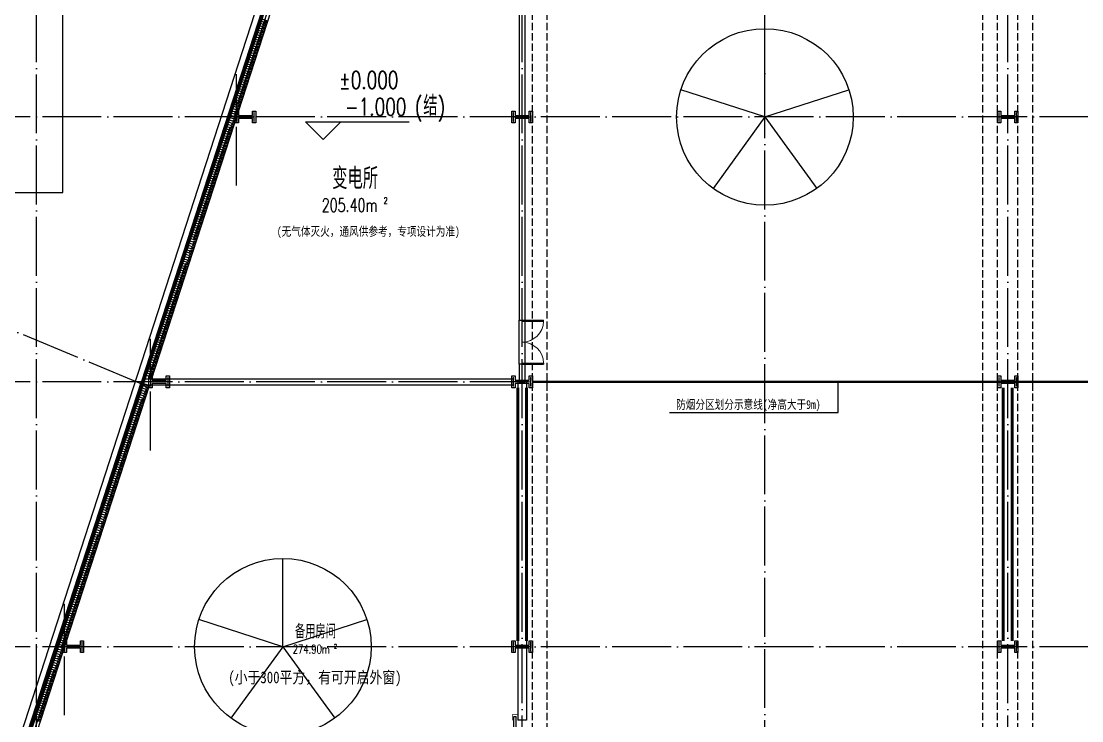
# Model space of a CAD drawing. Extents: x -555607 to 460190, y 498714 to 1664455.
# Drawn here: x -243976 to -207936, y 793303 to 817074 of the extents above; entities that cross this region are included whole.
import ezdxf

# ---------------------------------------------------------------- set-up
doc = ezdxf.new("R2010")
doc.units = 0
doc.header["$LTSCALE"] = 1000
doc.header["$MEASUREMENT"] = 0
for name, pattern in [('10平面$0$DASH', [0.35, 0.25, -0.1]), ('CENTER', [2, 1.25, -0.25, 0.25, -0.25]), ('DASH', [0.35, 0.25, -0.1]), ('DOTE', [2.42, 2, -0.2, 0.02, -0.2])]:
    doc.linetypes.add(name, pattern=pattern)
doc.layers.get('Defpoints').update_dxf_attribs({"color": 210})
for name, color, linetype in [('10平面$0$WINDOW', 8, 'Continuous'), ('99平面图例外参$0$A-HATCH-2', 251, 'Continuous'), ('A-AXIS-DOTE', 14, 'DOTE'), ('A-HATCH-2', 251, 'Continuous'), ('A-LIN-V', 9, 'Continuous'), ('A-SFCE', 30, 'Continuous'), ('A-防火门窗', 8, 'Continuous'), ('AS-WALL', 40, 'Continuous'), ('建-墙-幕', 8, 'Continuous'), ('建-房间', 7, 'Continuous'), ('建-标高', 3, 'Continuous'), ('暖通', 7, 'Continuous')]:
    doc.layers.add(name, color=color, linetype=linetype)
doc.layers.add('S-col', color=2, linetype='Continuous', lineweight=0)
doc.layers.add('柱间支撑', color=6, linetype='CENTER', lineweight=0)
doc.styles.add('-黑体', font='simhei.ttf', dxfattribs={"width": 0.8})
doc.styles.add('A-AREA', font='SIMPLEX', dxfattribs={"bigfont": 'GBCBIG'})
doc.styles.add('A-STANDARD', font='SIMPLEX', dxfattribs={"bigfont": 'GBCBIG'})
doc.styles.get("Standard").update_dxf_attribs({"font": 'gbenor.shx', "bigfont": 'gbcbig.shx'})
doc.linetypes.add('字母', pattern='A,12.7,-5.08,["挡烟垂壁",Standard,S=2.54,R=0,X=-2.54,Y=-1.27],-5.08', length=22.86)

# ---------------------------------------------------------------- blocks, each defined once
blk = doc.blocks.new('w4324324')
at = {"layer": 'A-HATCH-2', "color": 250}
for q in [(-1694760, 686605), (-1697614, 684532), (-1691907, 684532), (-1696524, 681178), (-1692997, 681178)]:
    blk.add_line((-1694760, 683605), q, dxfattribs=at)
blk.add_circle((-1694760, 683605), 3000, dxfattribs=at)
blk = doc.blocks.new('w423432')
at = {"layer": 'A-LIN-V'}
for p in [(-49500, -9000), (-65880, -27000)]:
    blk.add_blockref('w4324324', p, dxfattribs=at)
blk = doc.blocks.new('23124232432')
at = {"layer": '柱间支撑', "color": 250, "const_width": 100}
for points in [[(-227104, 804620), (-227104, 796020)], [(-226804, 804620), (-226804, 796020)], [(-210604, 804620), (-210604, 796020)], [(-210304, 804620), (-210304, 796020)]]:
    blk.add_lwpolyline(points, dxfattribs=at)
blk = doc.blocks.new('_FZH')
at = {"layer": 'A-HATCH-2', "color": 8}
blk.add_lwpolyline([(-0.437, -0.25), (-0.437, 0.25), (-0.297, 0.25), (-0.297, 0.067), (0.298, 0.067), (0.298, 0.25), (0.438, 0.25), (0.438, -0.25), (0.298, -0.25), (0.298, -0.068), (-0.297, -0.068), (-0.297, -0.25)], close=True, dxfattribs=at)
at = {"layer": 'S-col', "color": 8}
blk.add_lwpolyline([(-0.375, -0.188), (-0.375, 0.187), (-0.36, 0.187), (-0.36, 0.005), (0.36, 0.005), (0.36, 0.187), (0.375, 0.187), (0.375, -0.188), (0.36, -0.188), (0.36, -0.005), (-0.36, -0.005), (-0.36, -0.188)], close=True, dxfattribs=at)
blk = doc.blocks.new('10平面$0$$DorLib2D$00000002')
for p, q in [((-0.5, 0), (-0.5, 0.4875)), ((-0.475, 0.4875), (-0.5, 0.4875)), ((-0.475, 0), (-0.475, 0.4875)), ((0.475, 0), (0.475, 0.4875)), ((0.475, 0.4875), (0.5, 0.4875)), ((0.5, 0), (0.5, 0.4875)), ((-0.5, 0), (-0.475, 0)), ((0.5, 0), (0.475, 0))]:
    blk.add_line(p, q)
at = {"lineweight": 13}
for centre, start, end in [((-0.4875, 0), 0, 88.53072), ((0.4875, 0), 91.46928, 180)]:
    blk.add_arc(centre, 0.4875, start, end, dxfattribs=at)
blk = doc.blocks.new('10平面$0$$DorLib2D$00000126')
at = {"color": 0, "linetype": 'Continuous'}
for p, q in [((-0.532, 0.5), (-0.532, 0.9)), ((0.532, 0.9), (0.532, 0.5))]:
    blk.add_line(p, q, dxfattribs=at)
at = {"color": 0, "linetype": '10平面$0$DASH'}
for p, q in [((-0.532, 0.9), (0.532, 0.9)), ((-0.532, 0.5), (0.532, 0.5))]:
    blk.add_line(p, q, dxfattribs=at)
blk = doc.blocks.new('3333')
at = {"layer": 'A-SFCE', "color": 250, "const_width": 20}
blk.add_lwpolyline([(-227064, 766320), (-227064, 766510), (-227244, 766510), (-227244, 766320)], dxfattribs=at)
blk = doc.blocks.new('99平面图例外参$0$$LinePat$填挖边坡')
at = {"color": 0}
for p, q in [((0, 0), (0, -1500)), ((300, 0), (300, -600))]:
    blk.add_line(p, q, dxfattribs=at)
at = {"layer": 'Defpoints', "color": 0}
blk.add_point((600, 0), dxfattribs=at)

msp = doc.modelspace()

# ---------------------------------------------------------------- linework, layer by layer
at = {"layer": 'A-AXIS-DOTE', "color": 250}
for p, q in [((-243454.2, 735826), (-243454.2, 841482.3)), ((-226954.2, 735826.1), (-226954.2, 841482.3)), ((-218704.2, 735660), (-218704.2, 841482.3)), ((-210454.2, 735826.1), (-210454.2, 841482.3)), ((-236654.2, 811490), (-236654.2, 815280)), ((-144454.2, 813820), (-262046.4, 813820)), ((-239820, 804720), (-255531.6, 811250)), ((-239584.2, 802490), (-239584.2, 806280)), ((-144454.2, 804820), (-262046.4, 804820)), ((-242504.2, 793490), (-242504.2, 797280)), ((-144454.2, 795820), (-262046.4, 795820))]:
    msp.add_line(p, q, dxfattribs=at)
at = {"layer": 'A-AXIS-DOTE', "color": 250, "ltscale": 2}
msp.add_lwpolyline([(-256041.7, 754402.6), (-229555.2, 836034.7)], dxfattribs=at)
at = {"layer": 'A-HATCH-2', "color": 250, "linetype": 'DASH'}
for p, q in [((-226604.2, 741520), (-226604.2, 832220)), ((-226104.2, 741520), (-226104.2, 832220)), ((-211304.2, 741520), (-211304.2, 832220)), ((-210804.2, 741520), (-210804.2, 832220)), ((-210104.2, 741520), (-210104.2, 832220)), ((-209604.2, 741520), (-209604.2, 832220))]:
    msp.add_line(p, q, dxfattribs=at)
at = {"layer": 'A-LIN-V', "color": 250}
for p, q in [((-239553.6, 804895.3), (-234537.2, 820355.9)), ((-245304.8, 787170), (-239618.5, 804695.3))]:
    msp.add_line(p, q, dxfattribs=at)
msp.add_lwpolyline([(-254554.2, 757820), (-254554.2, 760283.3), (-235630.1, 818607.8), (-235344.7, 818515.3)], dxfattribs=at)
at = {"layer": 'A-SFCE', "color": 8}
msp.add_lwpolyline([(-242765.8, 811250), (-242565.8, 811250), (-242565.8, 838750), (-246609.7, 838750), (-255497.2, 811358.5), (-255531.6, 811250)], close=True, dxfattribs=at)
at = {"layer": 'A-防火门窗', "color": 8}
for p, q in [((-227054.2, 805420), (-227054.2, 806920)), ((-226854.2, 805420), (-226854.2, 806920))]:
    msp.add_line(p, q, dxfattribs=at)
at = {"layer": 'AS-WALL'}
for p, q in [((-227054.2, 827520), (-227054.2, 806920)), ((-226854.2, 806920), (-226854.2, 827620)), ((-227054.2, 806920), (-226854.2, 806920)), ((-226854.2, 805420), (-227054.2, 805420)), ((-227054.2, 805420), (-227054.2, 804820)), ((-226854.2, 804820), (-226854.2, 805420)), ((-239755.9, 804920), (-227254.2, 804920)), ((-227254.2, 804920), (-227254.2, 804720)), ((-227104.2, 804816), (-227104.2, 793320)), ((-226804.2, 804816), (-227104.2, 804816)), ((-227054.2, 804820), (-226854.2, 804820)), ((-226804.2, 804816), (-226804.2, 793320)), ((-239820.7, 804720), (-227254.2, 804720)), ((-226804.2, 793320), (-227104.2, 793320))]:
    msp.add_line(p, q, dxfattribs=at)
at = {"layer": '建-墙-幕'}
for p, q in [((-234822.6, 820448.5), (-239888.4, 804835.4)), ((-239856.7, 804825.1), (-234790.9, 820438.2)), ((-239825, 804814.9), (-234759.2, 820427.9)), ((-239793.3, 804804.6), (-234727.5, 820417.6)), ((-245728.7, 786835.4), (-239888.4, 804835.4)), ((-245697, 786825.1), (-239856.7, 804825.1)), ((-245665.3, 786814.9), (-239825, 804814.9)), ((-245633.6, 786804.6), (-239793.3, 804804.6))]:
    msp.add_line(p, q, dxfattribs=at)
at = {"layer": '建-标高', "color": 8}
for p, q in [((-233713.7, 813057.5), (-234313.7, 813657.5)), ((-234313.7, 813657.5), (-230793.7, 813657.5)), ((-233713.7, 813057.5), (-233113.7, 813657.5))]:
    msp.add_line(p, q, dxfattribs=at)
at = {"layer": '暖通', "color": 7}
for p, q in [((-216214.2, 803780), (-216214.2, 804820)), ((-221944.2, 803780), (-216214.2, 803780))]:
    msp.add_line(p, q, dxfattribs=at)
at = {"layer": '暖通', "color": 2, "linetype": '字母', "ltscale": 0.05, "const_width": 80}
msp.add_lwpolyline([(-226604.2, 804820), (-177804.2, 804820)], dxfattribs=at)

# ---------------------------------------------------------------- block references
at = {"color": 250, "xscale": 800.0000000000005, "yscale": 800.0000000000005, "zscale": 800.0000000000005}
for p in [(-236354.2, 813820), (-226954.2, 813820), (-210454.2, 813820), (-239284.2, 804820), (-226954.2, 804820), (-210454.2, 804820), (-242204.2, 795820), (-226954.2, 795820), (-210454.2, 795820)]:
    msp.add_blockref('_FZH', p, dxfattribs=at)
at = {"layer": '10平面$0$WINDOW', "xscale": 4000, "yscale": 200, "zscale": 200, "rotation": 90.00000000093678}
msp.add_blockref('10平面$0$$DorLib2D$00000126', (-227054.2, 791320), dxfattribs=at)
at = {"layer": '99平面图例外参$0$A-HATCH-2', "color": 250, "yscale": 0.1333333333333333, "zscale": 0.1333333333333333, "rotation": 252.0237134181384}
for p, xscale in [((-235624.5, 817004.8), 0.133448676674338), ((-235599.8, 817081), 0.133448676674338), ((-235748.1, 816624), 0.133448676674338), ((-235723.4, 816700.2), 0.133448676674338), ((-235698.7, 816776.4), 0.133448676674338), ((-235673.9, 816852.5), 0.133448676674338), ((-235649.2, 816928.7), 0.133448676674338), ((-235871.6, 816243.2), 0.133448676674338), ((-235846.9, 816319.4), 0.133448676674338), ((-235822.2, 816395.6), 0.133448676674338), ((-235797.5, 816471.7), 0.133448676674338), ((-235772.8, 816547.9), 0.133448676674338), ((-235970.5, 815938.6), 0.133448676674338), ((-235945.8, 816014.8), 0.133448676674338), ((-235921.1, 816090.9), 0.133448676674338), ((-235896.3, 816167.1), 0.133448676674338), ((-236094, 815557.8), 0.133448676674338), ((-236069.3, 815634), 0.133448676674338), ((-236044.6, 815710.1), 0.133448676674338), ((-236019.9, 815786.3), 0.133448676674338), ((-235995.2, 815862.4), 0.133448676674338), ((-236217.6, 815177), 0.133448676674338), ((-236192.9, 815253.1), 0.133448676674338), ((-236168.2, 815329.3), 0.133448676674338), ((-236143.5, 815405.5), 0.133448676674338), ((-236118.7, 815481.6), 0.133448676674338), ((-236341.1, 814796.2), 0.133448676674338), ((-236316.4, 814872.3), 0.133448676674338), ((-236291.7, 814948.5), 0.133448676674338), ((-236267, 815024.7), 0.133448676674338), ((-236242.3, 815100.8), 0.133448676674338), ((-236440, 814491.5), 0.133448676674338), ((-236415.3, 814567.7), 0.133448676674338), ((-236390.6, 814643.9), 0.133448676674338), ((-236365.9, 814720), 0.133448676674338), ((-236563.5, 814110.7), 0.133448676674338), ((-236538.8, 814186.9), 0.133448676674338), ((-236514.1, 814263.1), 0.133448676674338), ((-236489.4, 814339.2), 0.133448676674338), ((-236464.7, 814415.4), 0.133448676674338), ((-236687.1, 813729.9), 0.133448676674338), ((-236662.4, 813806.1), 0.133448676674338), ((-236637.7, 813882.3), 0.133448676674338), ((-236613, 813958.4), 0.133448676674338), ((-236588.3, 814034.6), 0.133448676674338), ((-236785.9, 813425.3), 0.133448676674338), ((-236761.2, 813501.5), 0.133448676674338), ((-236736.5, 813577.6), 0.133448676674338), ((-236711.8, 813653.8), 0.133448676674338), ((-236909.5, 813044.5), 0.133448676674338), ((-236884.8, 813120.7), 0.133448676674338), ((-236860.1, 813196.8), 0.133448676674338), ((-236835.4, 813273), 0.133448676674338), ((-236810.7, 813349.1), 0.133448676674338), ((-237033.1, 812663.7), 0.133448676674338), ((-237008.3, 812739.8), 0.133448676674338), ((-236983.6, 812816), 0.133448676674338), ((-236958.9, 812892.2), 0.133448676674338), ((-236934.2, 812968.3), 0.133448676674338), ((-237156.6, 812282.9), 0.133448676674338), ((-237131.9, 812359), 0.133448676674338), ((-237107.2, 812435.2), 0.133448676674338), ((-237082.5, 812511.4), 0.133448676674338), ((-237057.8, 812587.5), 0.133448676674338), ((-237255.5, 811978.2), 0.133448676674338), ((-237230.7, 812054.4), 0.133448676674338), ((-237206, 812130.6), 0.133448676674338), ((-237181.3, 812206.7), 0.133448676674338), ((-237379, 811597.4), 0.133448676674338), ((-237354.3, 811673.6), 0.133448676674338), ((-237329.6, 811749.8), 0.133448676674338), ((-237304.9, 811825.9), 0.133448676674338), ((-237280.2, 811902.1), 0.133448676674338), ((-237502.6, 811216.6), 0.133448676674338), ((-237477.9, 811292.8), 0.133448676674338), ((-237453.1, 811369), 0.133448676674338), ((-237428.4, 811445.1), 0.133448676674338), ((-237403.7, 811521.3), 0.133448676674338), ((-237626.1, 810835.8), 0.133448676674338), ((-237601.4, 810912), 0.133448676674338), ((-237576.7, 810988.2), 0.133448676674338), ((-237552, 811064.3), 0.133448676674338), ((-237527.3, 811140.5), 0.133448676674338), ((-237725, 810531.2), 0.133448676674338), ((-237700.3, 810607.4), 0.133448676674338), ((-237675.6, 810683.5), 0.133448676674338), ((-237650.8, 810759.7), 0.133448676674338), ((-237848.5, 810150.4), 0.133448676674338), ((-237823.8, 810226.6), 0.133448676674338), ((-237799.1, 810302.7), 0.133448676674338), ((-237774.4, 810378.9), 0.133448676674338), ((-237749.7, 810455), 0.133448676674338), ((-237972.1, 809769.6), 0.133448676674338), ((-237947.4, 809845.7), 0.133448676674338), ((-237922.7, 809921.9), 0.133448676674338), ((-237898, 809998.1), 0.133448676674338), ((-237873.2, 810074.2), 0.133448676674338), ((-238095.6, 809388.8), 0.133448676674338), ((-238070.9, 809464.9), 0.133448676674338), ((-238046.2, 809541.1), 0.133448676674338), ((-238021.5, 809617.3), 0.133448676674338), ((-237996.8, 809693.4), 0.133448676674338), ((-238194.5, 809084.1), 0.133448676674338), ((-238169.8, 809160.3), 0.133448676674338), ((-238145.1, 809236.5), 0.133448676674338), ((-238120.4, 809312.6), 0.133448676674338), ((-238318, 808703.3), 0.133448676674338), ((-238293.3, 808779.5), 0.133448676674338), ((-238268.6, 808855.7), 0.133448676674338), ((-238243.9, 808931.8), 0.133448676674338), ((-238219.2, 809008), 0.133448676674338), ((-238441.6, 808322.5), 0.133448676674338), ((-238416.9, 808398.7), 0.133448676674338), ((-238392.2, 808474.9), 0.133448676674338), ((-238367.5, 808551), 0.133448676674338), ((-238342.8, 808627.2), 0.133448676674338), ((-238540.4, 808017.9), 0.133448676674338), ((-238515.7, 808094.1), 0.133448676674338), ((-238491, 808170.2), 0.133448676674338), ((-238466.3, 808246.4), 0.133448676674338), ((-238664, 807637.1), 0.133448676674338), ((-238639.3, 807713.3), 0.133448676674338), ((-238614.6, 807789.4), 0.133448676674338), ((-238589.9, 807865.6), 0.133448676674338), ((-238565.2, 807941.7), 0.133448676674338), ((-238787.6, 807256.3), 0.133448676674338), ((-238762.8, 807332.4), 0.133448676674338), ((-238738.1, 807408.6), 0.133448676674338), ((-238713.4, 807484.8), 0.133448676674338), ((-238688.7, 807560.9), 0.133448676674338), ((-238911.1, 806875.5), 0.133448676674338), ((-238886.4, 806951.6), 0.133448676674338), ((-238861.7, 807027.8), 0.133448676674338), ((-238837, 807104), 0.133448676674338), ((-238812.3, 807180.1), 0.133448676674338), ((-239010, 806570.8), 0.133448676674338), ((-238985.2, 806647), 0.133448676674338), ((-238960.5, 806723.2), 0.133448676674338), ((-238935.8, 806799.3), 0.133448676674338), ((-239133.5, 806190), 0.133448676674338), ((-239108.8, 806266.2), 0.133448676674338), ((-239084.1, 806342.4), 0.133448676674338), ((-239059.4, 806418.5), 0.133448676674338), ((-239034.7, 806494.7), 0.133448676674338), ((-239257.1, 805809.2), 0.133448676674338), ((-239232.4, 805885.4), 0.133448676674338), ((-239207.6, 805961.6), 0.133448676674338), ((-239182.9, 806037.7), 0.133448676674338), ((-239158.2, 806113.9), 0.133448676674338), ((-239380.6, 805428.4), 0.133448676674338), ((-239355.9, 805504.6), 0.133448676674338), ((-239331.2, 805580.8), 0.133448676674338), ((-239306.5, 805656.9), 0.133448676674338), ((-239281.8, 805733.1), 0.133448676674338), ((-239479.5, 805123.8), 0.133448676674338), ((-239454.8, 805200), 0.133448676674338), ((-239430, 805276.1), 0.133448676674338), ((-239405.3, 805352.3), 0.133448676674338), ((-239528.9, 804971.5), 0.133448676674338), ((-239504.2, 805047.6), 0.133448676674338), ((-239717.7, 804389.7), 0.133872052025704), ((-239692.9, 804466.1), 0.133872052025704), ((-239668.1, 804542.5), 0.133872052025704), ((-239643.3, 804618.9), 0.133872052025704), ((-239618.5, 804695.3), 0.133872052025704), ((-239841.6, 804007.7), 0.133872052025704), ((-239816.8, 804084.1), 0.133872052025704), ((-239792, 804160.5), 0.133872052025704), ((-239767.2, 804236.9), 0.133872052025704), ((-239742.4, 804313.3), 0.133872052025704), ((-239965.6, 803625.7), 0.133872052025704), ((-239940.8, 803702.1), 0.133872052025704), ((-239916, 803778.5), 0.133872052025704), ((-239891.2, 803854.9), 0.133872052025704), ((-239866.4, 803931.3), 0.133872052025704), ((-240064.7, 803320.1), 0.133872052025704), ((-240039.9, 803396.5), 0.133872052025704), ((-240015.1, 803472.9), 0.133872052025704), ((-239990.3, 803549.3), 0.133872052025704), ((-240188.7, 802938.1), 0.133872052025704), ((-240163.9, 803014.5), 0.133872052025704), ((-240139.1, 803090.9), 0.133872052025704), ((-240114.3, 803167.3), 0.133872052025704), ((-240089.5, 803243.7), 0.133872052025704), ((-240312.6, 802556), 0.133872052025704), ((-240287.8, 802632.5), 0.133872052025704), ((-240263, 802708.9), 0.133872052025704), ((-240238.2, 802785.3), 0.133872052025704), ((-240213.4, 802861.7), 0.133872052025704), ((-240411.8, 802250.4), 0.133872052025704), ((-240387, 802326.8), 0.133872052025704), ((-240362.2, 802403.2), 0.133872052025704), ((-240337.4, 802479.6), 0.133872052025704), ((-240535.7, 801868.4), 0.133872052025704), ((-240510.9, 801944.8), 0.133872052025704), ((-240486.1, 802021.2), 0.133872052025704), ((-240461.3, 802097.6), 0.133872052025704), ((-240436.6, 802174), 0.133872052025704), ((-240659.7, 801486.4), 0.133872052025704), ((-240634.9, 801562.8), 0.133872052025704), ((-240610.1, 801639.2), 0.133872052025704), ((-240585.3, 801715.6), 0.133872052025704), ((-240560.5, 801792), 0.133872052025704), ((-240783.6, 801104.4), 0.133872052025704), ((-240758.8, 801180.8), 0.133872052025704), ((-240734, 801257.2), 0.133872052025704), ((-240709.2, 801333.6), 0.133872052025704), ((-240684.4, 801410), 0.133872052025704), ((-240882.8, 800798.8), 0.133872052025704), ((-240858, 800875.2), 0.133872052025704), ((-240833.2, 800951.6), 0.133872052025704), ((-240808.4, 801028), 0.133872052025704), ((-241006.7, 800416.8), 0.133872052025704), ((-240981.9, 800493.2), 0.133872052025704), ((-240957.1, 800569.6), 0.133872052025704), ((-240932.3, 800646), 0.133872052025704), ((-240907.6, 800722.4), 0.133872052025704), ((-241130.7, 800034.8), 0.133872052025704), ((-241105.9, 800111.2), 0.133872052025704), ((-241081.1, 800187.6), 0.133872052025704), ((-241056.3, 800264), 0.133872052025704), ((-241031.5, 800340.4), 0.133872052025704), ((-241229.8, 799729.2), 0.133872052025704), ((-241205, 799805.6), 0.133872052025704), ((-241180.2, 799882), 0.133872052025704), ((-241155.5, 799958.4), 0.133872052025704), ((-241353.8, 799347.2), 0.133872052025704), ((-241329, 799423.6), 0.133872052025704), ((-241304.2, 799500), 0.133872052025704), ((-241279.4, 799576.4), 0.133872052025704), ((-241254.6, 799652.8), 0.133872052025704), ((-241477.7, 798965.1), 0.133872052025704), ((-241452.9, 799041.5), 0.133872052025704), ((-241428.1, 799117.9), 0.133872052025704), ((-241403.3, 799194.4), 0.133872052025704), ((-241378.6, 799270.8), 0.133872052025704), ((-241601.7, 798583.1), 0.133872052025704), ((-241576.9, 798659.5), 0.133872052025704), ((-241552.1, 798735.9), 0.133872052025704), ((-241527.3, 798812.3), 0.133872052025704), ((-241502.5, 798888.7), 0.133872052025704), ((-241700.8, 798277.5), 0.133872052025704), ((-241676, 798353.9), 0.133872052025704), ((-241651.2, 798430.3), 0.133872052025704), ((-241626.5, 798506.7), 0.133872052025704), ((-241824.8, 797895.5), 0.133872052025704), ((-241800, 797971.9), 0.133872052025704), ((-241775.2, 798048.3), 0.133872052025704), ((-241750.4, 798124.7), 0.133872052025704), ((-241725.6, 798201.1), 0.133872052025704), ((-241948.7, 797513.5), 0.133872052025704), ((-241923.9, 797589.9), 0.133872052025704), ((-241899.1, 797666.3), 0.133872052025704), ((-241874.4, 797742.7), 0.133872052025704), ((-241849.6, 797819.1), 0.133872052025704), ((-242047.9, 797207.9), 0.133872052025704), ((-242023.1, 797284.3), 0.133872052025704), ((-241998.3, 797360.7), 0.133872052025704), ((-241973.5, 797437.1), 0.133872052025704), ((-242171.8, 796825.9), 0.133872052025704), ((-242147, 796902.3), 0.133872052025704), ((-242122.2, 796978.7), 0.133872052025704), ((-242097.5, 797055.1), 0.133872052025704), ((-242072.7, 797131.5), 0.133872052025704), ((-242295.8, 796443.9), 0.133872052025704), ((-242271, 796520.3), 0.133872052025704), ((-242246.2, 796596.7), 0.133872052025704), ((-242221.4, 796673.1), 0.133872052025704), ((-242196.6, 796749.5), 0.133872052025704), ((-242419.7, 796061.9), 0.133872052025704), ((-242394.9, 796138.3), 0.133872052025704), ((-242370.1, 796214.7), 0.133872052025704), ((-242345.4, 796291.1), 0.133872052025704), ((-242320.6, 796367.5), 0.133872052025704), ((-242518.9, 795756.3), 0.133872052025704), ((-242494.1, 795832.7), 0.133872052025704), ((-242469.3, 795909.1), 0.133872052025704), ((-242444.5, 795985.5), 0.133872052025704), ((-242642.8, 795374.2), 0.133872052025704), ((-242618, 795450.6), 0.133872052025704), ((-242593.3, 795527), 0.133872052025704), ((-242568.5, 795603.4), 0.133872052025704), ((-242543.7, 795679.9), 0.133872052025704), ((-242766.8, 794992.2), 0.133872052025704), ((-242742, 795068.6), 0.133872052025704), ((-242717.2, 795145), 0.133872052025704), ((-242692.4, 795221.4), 0.133872052025704), ((-242667.6, 795297.8), 0.133872052025704), ((-242865.9, 794686.6), 0.133872052025704), ((-242841.1, 794763), 0.133872052025704), ((-242816.4, 794839.4), 0.133872052025704), ((-242791.6, 794915.8), 0.133872052025704), ((-242989.9, 794304.6), 0.133872052025704), ((-242965.1, 794381), 0.133872052025704), ((-242940.3, 794457.4), 0.133872052025704), ((-242915.5, 794533.8), 0.133872052025704), ((-242890.7, 794610.2), 0.133872052025704), ((-243113.8, 793922.6), 0.133872052025704), ((-243089, 793999), 0.133872052025704), ((-243064.3, 794075.4), 0.133872052025704), ((-243039.5, 794151.8), 0.133872052025704), ((-243014.7, 794228.2), 0.133872052025704), ((-243237.8, 793540.6), 0.133872052025704), ((-243213, 793617), 0.133872052025704), ((-243188.2, 793693.4), 0.133872052025704), ((-243163.4, 793769.8), 0.133872052025704), ((-243138.6, 793846.2), 0.133872052025704), ((-243312.2, 793311.4), 0.133872052025704), ((-243287.4, 793387.8), 0.133872052025704), ((-243262.6, 793464.2), 0.133872052025704)]:
    msp.add_blockref('99平面图例外参$0$$LinePat$填挖边坡', p, dxfattribs=dict(at, xscale=xscale))
at = {"layer": 'A-LIN-V', "color": 250}
msp.add_blockref('w423432', (1525556.2, 139215), dxfattribs=at)
at = {"layer": 'A-SFCE', "color": 250}
msp.add_blockref('3333', (-40, 27000), dxfattribs=at)
at = {"layer": 'A-防火门窗', "color": 8, "xscale": -1500, "yscale": -1500, "zscale": 200, "rotation": 90.00000000093739}
msp.add_blockref('10平面$0$$DorLib2D$00000002', (-226954.2, 806170), dxfattribs=at)
at = {"layer": '柱间支撑'}
msp.add_blockref('23124232432', (0, 0), dxfattribs=at)

# ---------------------------------------------------------------- texts
at = {"layer": 'A-防火门窗', "color": 8, "style": 'A-AREA'}
msp.add_text('变电所', height=723.4, dxfattribs=at).set_placement((-233410, 811370))
at = {"layer": 'A-防火门窗', "color": 8, "style": 'A-AREA', "width": 0.705882}
for s, height, p in [('205.40m', 446.25, (-233762.5, 810602.2)), ('2', 223.1, (-231662.5, 810864.7))]:
    msp.add_text(s, height=height, dxfattribs=at).set_placement(p)
at = {"layer": '建-房间', "color": 8, "style": 'A-AREA'}
msp.add_text('备用房间', height=482.27, dxfattribs=at).set_placement((-234671.9, 796100))
at = {"layer": '建-房间', "color": 8, "style": 'A-AREA', "width": 0.705882}
for s, height, p in [('274.90m', 297.5, (-234750, 795588.1)), ('2', 148.8, (-233350, 795763.1))]:
    msp.add_text(s, height=height, dxfattribs=at).set_placement(p)
at = {"layer": '建-标高', "color": 8, "style": 'A-STANDARD', "width": 0.705882}
for s, p in [('%%P0.000', (-233173.7, 814777.5)), ('(', (-230593.7, 813867.5)), (')', (-229822.2, 813867.5)), ('-1.000', (-232973.7, 813867.5))]:
    msp.add_text(s, height=595, dxfattribs=at).set_placement(p)
at = {"layer": '建-标高', "color": 8, "style": 'A-STANDARD'}
msp.add_text('结', height=675.2, dxfattribs=at).set_placement((-230313.7, 813867.5))
at = {"layer": '暖通', "color": 8, "style": '-黑体', "width": 0.8}
for s, height, p in [('(无气体灭火，通风供参考，专项设计为准)', 300, (-235288.8, 809780.7)), ('(小于300平方，有可开启外窗)', 400, (-236939.6, 794579))]:
    msp.add_text(s, height=height, dxfattribs=at).set_placement(p)
at = {"layer": '暖通', "style": '-黑体', "width": 0.8}
msp.add_text('防烟分区划分示意线(净高大于9m)', height=300, dxfattribs=at).set_placement((-221720, 803900))

doc.saveas('drawing.dxf')
